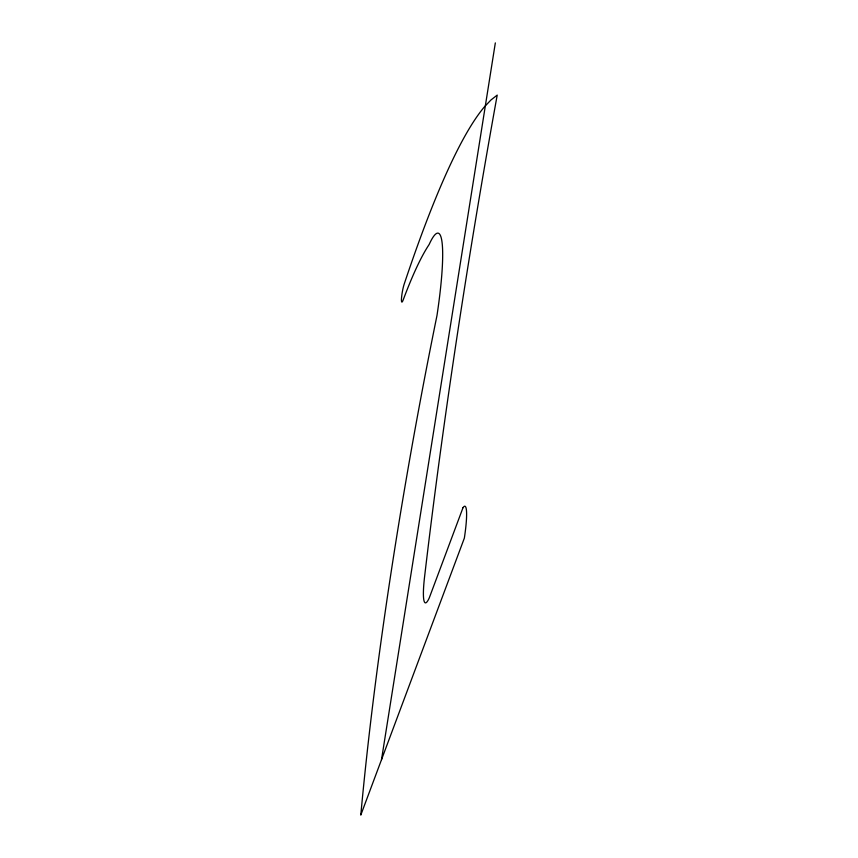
<?xml version="1.0" encoding="UTF-8"?>
<svg xmlns="http://www.w3.org/2000/svg" width="858" height="858" viewBox="0 0 858 858"><rect width="100%" height="100%" fill="white"/><g stroke="black" fill="none" stroke-linecap="round" stroke-linejoin="round"><path stroke-width="1.29" d="M381.499 759.705L495.334 42.9M463.009 507.689L429.311 597.801A46.085 6.167 -79.5 0 1 424.603 576.565A1175.245 157.143 -79.5 0 1 497.211 95.109L490.937 100L484.33 106.96A750.922 100.407 -79.5 0 0 404.515 283.14A10.628 1.416 -79.5 0 0 401.544 297.726A10.628 1.416 -79.5 0 0 403.121 300.118A377.788 50.515 -79.5 0 1 429.129 244.519A106.918 14.296 -79.5 0 1 436.99 315.476A721.235 96.439 -79.5 0 0 360.789 815.1L464.35 538.127A40.498 5.416 -79.5 0 0 463.009 507.689"/></g></svg>
